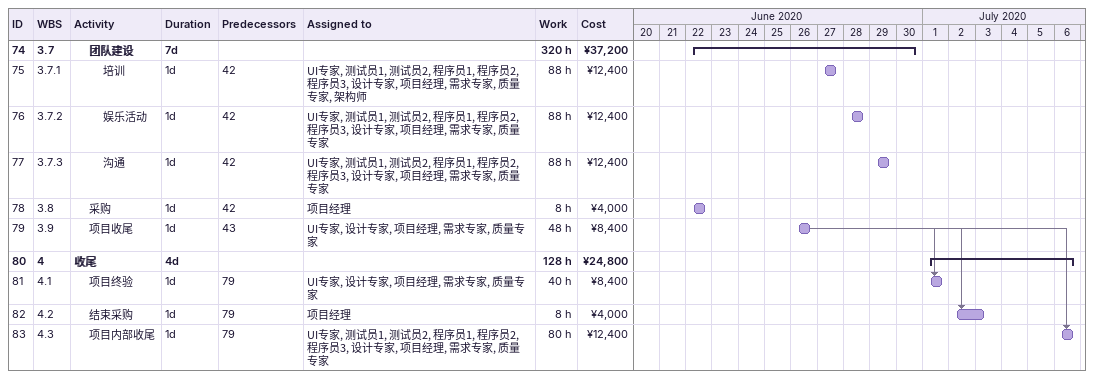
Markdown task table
| ID | WBS | Task | Duration | Start | Finish | Predecessors | Resources | Work (h) | Cost (¥) |
|---|---|---|---|---|---|---|---|---|---|
| 74 | 3.7 | **团队建设** | 7d | 2020-06-22 | 2020-06-30 |  |  | 320 | 37200 |
| 75 | 3.7.1 | 培训 | 1d | 2020-06-27 | 2020-06-27 | 42 | UI专家, 测试员1, 测试员2, 程序员1, 程序员2, 程序员3, 设计专家, 项目经理, 需求专家, 质量专家, 架构师 | 88 | 12400 |
| 76 | 3.7.2 | 娱乐活动 | 1d | 2020-06-28 | 2020-06-28 | 42 | UI专家, 测试员1, 测试员2, 程序员1, 程序员2, 程序员3, 设计专家, 项目经理, 需求专家, 质量专家 | 88 | 12400 |
| 77 | 3.7.3 | 沟通 | 1d | 2020-06-29 | 2020-06-29 | 42 | UI专家, 测试员1, 测试员2, 程序员1, 程序员2, 程序员3, 设计专家, 项目经理, 需求专家, 质量专家 | 88 | 12400 |
| 78 | 3.8 | 采购 | 1d | 2020-06-22 | 2020-06-22 | 42 | 项目经理 | 8 | 4000 |
| 79 | 3.9 | 项目收尾 | 1d | 2020-06-26 | 2020-06-26 | 43 | UI专家, 设计专家, 项目经理, 需求专家, 质量专家 | 48 | 8400 |
| 80 | 4 | **收尾** | 4d | 2020-07-01 | 2020-07-06 |  |  | 128 | 24800 |
| 81 | 4.1 | 项目终验 | 1d | 2020-07-01 | 2020-07-01 | 79 | UI专家, 设计专家, 项目经理, 需求专家, 质量专家 | 40 | 8400 |
| 82 | 4.2 | 结束采购 | 1d | 2020-07-02 | 2020-07-03 | 79 | 项目经理 | 8 | 4000 |
| 83 | 4.3 | 项目内部收尾 | 1d | 2020-07-06 | 2020-07-06 | 79 | UI专家, 测试员1, 测试员2, 程序员1, 程序员2, 程序员3, 设计专家, 项目经理, 需求专家, 质量专家 | 80 | 12400 |
